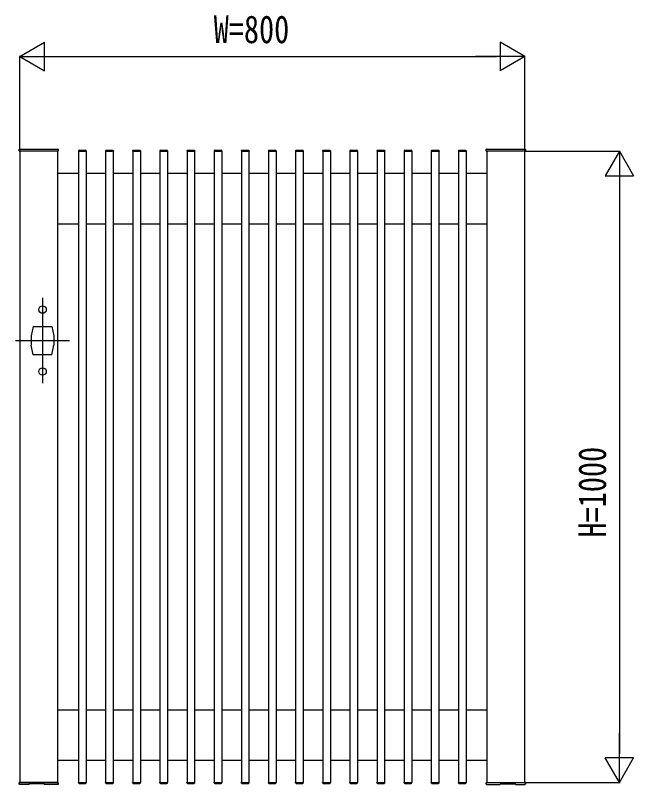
# Model space of a CAD drawing. Units: millimetres, scale not verified. Extents: x -4205 to 4205, y -2970 to 2970.
# Drawn here: x 388 to 1368, y 372 to 1590 of the extents above; entities that cross this region are included whole.
import ezdxf
from ezdxf.enums import TextEntityAlignment as Align

# ---------------------------------------------------------------- set-up
doc = ezdxf.new("R2010")
doc.units = ezdxf.units.MM
doc.header["$LTSCALE"] = 20
for name, color, linetype in [('0-1_USER1', 3, 'Continuous'), ('0-2_YKK_12', 2, 'Continuous'), ('0-3_YKK_A1', 4, 'Continuous'), ('0-4_YKK_D', 6, 'Continuous')]:
    doc.layers.add(name, color=color, linetype=linetype)
doc.styles.add('ＭＳ ゴシック', font='')
doc.styles.get('ＭＳ ゴシック').set_extended_font_data('MS Gothic')

msp = doc.modelspace()

# ---------------------------------------------------------------- linework, layer by layer
at = {"layer": '0-1_USER1'}
for p, q in [((488.02, 1375), (488.02, 375)), ((531.02, 1375), (531.02, 375))]:
    msp.add_line(p, q, dxfattribs=at)
at = {"layer": '0-2_YKK_12'}
for p, q in [((431.02, 1142.5), (431.02, 1007.5)), ((388.02, 1075), (474.02, 1075))]:
    msp.add_line(p, q, dxfattribs=at)
at = {"layer": '0-3_YKK_A1'}
for p, q in [((394.02, 1375.5), (394.02, 1377.5)), ((395.02, 1378.5), (455.02, 1378.5)), ((456.02, 1377.5), (456.02, 1375.5)), ((1134.02, 1375.5), (1134.02, 1377.5)), ((1135.02, 1378.5), (1195.02, 1378.5)), ((1196.02, 1377.5), (1196.02, 1375.5)), ((455.52, 1375), (394.52, 1375)), ((487.82, 1375.5), (487.82, 1375)), ((487.82, 1375), (500.22, 1375)), ((488.02, 1375), (500.02, 1375)), ((488.82, 1376.5), (499.22, 1376.5)), ((500.02, 1375), (500.02, 375)), ((500.22, 1375.5), (500.22, 1375)), ((530.82, 1375.5), (530.82, 1375)), ((530.82, 1375), (543.22, 1375)), ((531.02, 1375), (543.02, 1375)), ((531.82, 1376.5), (542.22, 1376.5)), ((543.02, 1375), (543.02, 375)), ((543.22, 1375.5), (543.22, 1375)), ((573.82, 1375.5), (573.82, 1375)), ((573.82, 1375), (586.22, 1375)), ((574.02, 1375), (574.02, 375)), ((574.02, 1375), (586.02, 1375)), ((574.82, 1376.5), (585.22, 1376.5)), ((586.02, 1375), (586.02, 375)), ((586.22, 1375.5), (586.22, 1375)), ((616.82, 1375.5), (616.82, 1375)), ((616.82, 1375), (629.22, 1375)), ((617.02, 1375), (617.02, 375)), ((617.02, 1375), (629.02, 1375)), ((617.82, 1376.5), (628.22, 1376.5)), ((629.02, 1375), (629.02, 375)), ((629.22, 1375.5), (629.22, 1375)), ((659.82, 1375.5), (659.82, 1375)), ((659.82, 1375), (672.22, 1375)), ((660.02, 1375), (660.02, 375)), ((660.02, 1375), (672.02, 1375)), ((660.82, 1376.5), (671.22, 1376.5)), ((672.02, 1375), (672.02, 375)), ((672.22, 1375.5), (672.22, 1375)), ((702.82, 1375.5), (702.82, 1375)), ((702.82, 1375), (715.22, 1375)), ((703.02, 1375), (703.02, 375)), ((703.02, 1375), (715.02, 1375)), ((703.82, 1376.5), (714.22, 1376.5)), ((715.02, 1375), (715.02, 375)), ((715.22, 1375.5), (715.22, 1375)), ((745.82, 1375.5), (745.82, 1375)), ((745.82, 1375), (758.22, 1375)), ((746.02, 1375), (746.02, 375)), ((746.02, 1375), (758.02, 1375)), ((746.82, 1376.5), (757.22, 1376.5)), ((758.02, 1375), (758.02, 375)), ((758.22, 1375.5), (758.22, 1375)), ((788.82, 1375.5), (788.82, 1375)), ((788.82, 1375), (801.22, 1375)), ((789.02, 1375), (789.02, 375)), ((789.02, 1375), (801.02, 1375)), ((789.82, 1376.5), (800.22, 1376.5)), ((801.02, 1375), (801.02, 375)), ((801.22, 1375.5), (801.22, 1375)), ((831.82, 1375.5), (831.82, 1375)), ((831.82, 1375), (844.22, 1375)), ((832.02, 1375), (832.02, 375)), ((832.02, 1375), (844.02, 1375)), ((832.82, 1376.5), (843.22, 1376.5)), ((844.02, 1375), (844.02, 375)), ((844.22, 1375.5), (844.22, 1375)), ((874.82, 1375.5), (874.82, 1375)), ((874.82, 1375), (887.22, 1375)), ((875.02, 1375), (875.02, 375)), ((875.02, 1375), (887.02, 1375)), ((875.82, 1376.5), (886.22, 1376.5)), ((887.02, 1375), (887.02, 375)), ((887.22, 1375.5), (887.22, 1375)), ((917.82, 1375.5), (917.82, 1375)), ((917.82, 1375), (930.22, 1375)), ((918.02, 1375), (918.02, 375)), ((918.02, 1375), (930.02, 1375)), ((918.82, 1376.5), (929.22, 1376.5)), ((930.02, 1375), (930.02, 375)), ((930.22, 1375.5), (930.22, 1375)), ((960.82, 1375.5), (960.82, 1375)), ((960.82, 1375), (973.22, 1375)), ((961.02, 1375), (961.02, 375)), ((961.02, 1375), (973.02, 1375)), ((961.82, 1376.5), (972.22, 1376.5)), ((973.02, 1375), (973.02, 375)), ((973.22, 1375.5), (973.22, 1375)), ((1003.82, 1375.5), (1003.82, 1375)), ((1003.82, 1375), (1016.22, 1375)), ((1004.02, 1375), (1004.02, 375)), ((1004.02, 1375), (1016.02, 1375)), ((1004.82, 1376.5), (1015.22, 1376.5)), ((1016.02, 1375), (1016.02, 375)), ((1016.22, 1375.5), (1016.22, 1375)), ((1046.82, 1375.5), (1046.82, 1375)), ((1046.82, 1375), (1059.22, 1375)), ((1047.02, 1375), (1047.02, 375)), ((1047.02, 1375), (1059.02, 1375)), ((1047.82, 1376.5), (1058.22, 1376.5)), ((1059.02, 1375), (1059.02, 375)), ((1059.22, 1375.5), (1059.22, 1375)), ((1089.82, 1375.5), (1089.82, 1375)), ((1089.82, 1375), (1102.22, 1375)), ((1090.02, 1375), (1090.02, 375)), ((1090.02, 1375), (1102.02, 1375)), ((1090.82, 1376.5), (1101.22, 1376.5)), ((1102.02, 1375), (1102.02, 375)), ((1102.22, 1375.5), (1102.22, 1375)), ((1195.52, 1375), (1134.52, 1375)), ((455.02, 1340), (488.02, 1340)), ((500.02, 1340), (531.02, 1340)), ((543.02, 1340), (574.02, 1340)), ((586.02, 1340), (617.02, 1340)), ((629.02, 1340), (660.02, 1340)), ((672.02, 1340), (703.02, 1340)), ((715.02, 1340), (746.02, 1340)), ((758.02, 1340), (789.02, 1340)), ((801.02, 1340), (832.02, 1340)), ((844.02, 1340), (875.02, 1340)), ((887.02, 1340), (918.02, 1340)), ((930.02, 1340), (961.02, 1340)), ((973.02, 1340), (1004.02, 1340)), ((1016.02, 1340), (1047.02, 1340)), ((1059.02, 1340), (1090.02, 1340)), ((1102.02, 1340), (1135.02, 1340)), ((455.02, 1260), (488.02, 1260)), ((500.02, 1260), (531.02, 1260)), ((543.02, 1260), (574.02, 1260)), ((586.02, 1260), (617.02, 1260)), ((629.02, 1260), (660.02, 1260)), ((672.02, 1260), (703.02, 1260)), ((715.02, 1260), (746.02, 1260)), ((758.02, 1260), (789.02, 1260)), ((801.02, 1260), (832.02, 1260)), ((844.02, 1260), (875.02, 1260)), ((887.02, 1260), (918.02, 1260)), ((930.02, 1260), (961.02, 1260)), ((973.02, 1260), (1004.02, 1260)), ((1016.02, 1260), (1047.02, 1260)), ((1059.02, 1260), (1090.02, 1260)), ((1102.02, 1260), (1135.02, 1260)), ((416.02, 1097.5), (413.02, 1082.5)), ((416.02, 1097.5), (446.02, 1097.5)), ((446.02, 1097.5), (449.02, 1082.5)), ((413.02, 1082.5), (413.02, 1067.5)), ((449.02, 1082.5), (449.02, 1067.5)), ((416.02, 1052.5), (413.02, 1067.5)), ((446.02, 1052.5), (449.02, 1067.5)), ((446.02, 1052.5), (416.02, 1052.5)), ((455.02, 490), (488.02, 490)), ((500.02, 490), (531.02, 490)), ((543.02, 490), (574.02, 490)), ((586.02, 490), (617.02, 490)), ((629.02, 490), (660.02, 490)), ((672.02, 490), (703.02, 490)), ((715.02, 490), (746.02, 490)), ((758.02, 490), (789.02, 490)), ((801.02, 490), (832.02, 490)), ((844.02, 490), (875.02, 490)), ((887.02, 490), (918.02, 490)), ((930.02, 490), (961.02, 490)), ((973.02, 490), (1004.02, 490)), ((1016.02, 490), (1047.02, 490)), ((1059.02, 490), (1090.02, 490)), ((1102.02, 490), (1135.02, 490)), ((455.02, 410), (488.02, 410)), ((500.02, 410), (531.02, 410)), ((543.02, 410), (574.02, 410)), ((586.02, 410), (617.02, 410)), ((629.02, 410), (660.02, 410)), ((672.02, 410), (703.02, 410)), ((715.02, 410), (746.02, 410)), ((758.02, 410), (789.02, 410)), ((801.02, 410), (832.02, 410)), ((844.02, 410), (875.02, 410)), ((887.02, 410), (918.02, 410)), ((930.02, 410), (961.02, 410)), ((973.02, 410), (1004.02, 410)), ((1016.02, 410), (1047.02, 410)), ((1059.02, 410), (1090.02, 410)), ((1102.02, 410), (1135.02, 410)), ((394.02, 374.47), (394.02, 374.41)), ((394.02, 374.41), (394.07, 373.52)), ((394.07, 372.44), (394.02, 373.48)), ((395.02, 375), (394.52, 375)), ((455.02, 375), (395.02, 375)), ((409.11, 371.5), (395.07, 371.5)), ((409.61, 372.07), (409.65, 372.76)), ((409.61, 371.97), (409.61, 372.07)), ((433.26, 372.82), (410.18, 372.83)), ((433.79, 372.75), (433.83, 371.97)), ((438.92, 371.5), (434.33, 371.5)), ((454.96, 371.5), (445.11, 371.5)), ((455.52, 375), (455.02, 375)), ((456.02, 373.48), (455.96, 372.44)), ((455.97, 373.52), (456.02, 374.41)), ((456.02, 374.41), (456.02, 374.47)), ((487.82, 375), (500.22, 375)), ((487.82, 374.5), (487.82, 375)), ((488.02, 375), (500.02, 375)), ((488.82, 373.5), (499.22, 373.5)), ((500.22, 374.5), (500.22, 375)), ((530.82, 375), (543.22, 375)), ((530.82, 374.5), (530.82, 375)), ((531.02, 375), (543.02, 375)), ((531.82, 373.5), (542.22, 373.5)), ((543.22, 374.5), (543.22, 375)), ((573.82, 375), (586.22, 375)), ((573.82, 374.5), (573.82, 375)), ((574.02, 375), (586.02, 375)), ((574.82, 373.5), (585.22, 373.5)), ((586.22, 374.5), (586.22, 375)), ((616.82, 375), (629.22, 375)), ((616.82, 374.5), (616.82, 375)), ((617.02, 375), (629.02, 375)), ((617.82, 373.5), (628.22, 373.5)), ((629.22, 374.5), (629.22, 375)), ((659.82, 375), (672.22, 375)), ((659.82, 374.5), (659.82, 375)), ((660.02, 375), (672.02, 375)), ((660.82, 373.5), (671.22, 373.5)), ((672.22, 374.5), (672.22, 375)), ((702.82, 375), (715.22, 375)), ((702.82, 374.5), (702.82, 375)), ((703.02, 375), (715.02, 375)), ((703.82, 373.5), (714.22, 373.5)), ((715.22, 374.5), (715.22, 375)), ((745.82, 375), (758.22, 375)), ((745.82, 374.5), (745.82, 375)), ((746.02, 375), (758.02, 375)), ((746.82, 373.5), (757.22, 373.5)), ((758.22, 374.5), (758.22, 375)), ((788.82, 375), (801.22, 375)), ((788.82, 374.5), (788.82, 375)), ((789.02, 375), (801.02, 375)), ((789.82, 373.5), (800.22, 373.5)), ((801.22, 374.5), (801.22, 375)), ((831.82, 375), (844.22, 375)), ((831.82, 374.5), (831.82, 375)), ((832.02, 375), (844.02, 375)), ((832.82, 373.5), (843.22, 373.5)), ((844.22, 374.5), (844.22, 375)), ((874.82, 375), (887.22, 375)), ((874.82, 374.5), (874.82, 375)), ((875.02, 375), (887.02, 375)), ((875.82, 373.5), (886.22, 373.5)), ((887.22, 374.5), (887.22, 375)), ((917.82, 375), (930.22, 375)), ((917.82, 374.5), (917.82, 375)), ((918.02, 375), (930.02, 375)), ((918.82, 373.5), (929.22, 373.5)), ((930.22, 374.5), (930.22, 375)), ((960.82, 375), (973.22, 375)), ((960.82, 374.5), (960.82, 375)), ((961.02, 375), (973.02, 375)), ((961.82, 373.5), (972.22, 373.5)), ((973.22, 374.5), (973.22, 375)), ((1003.82, 375), (1016.22, 375)), ((1003.82, 374.5), (1003.82, 375)), ((1004.02, 375), (1016.02, 375)), ((1004.82, 373.5), (1015.22, 373.5)), ((1016.22, 374.5), (1016.22, 375)), ((1046.82, 375), (1059.22, 375)), ((1046.82, 374.5), (1046.82, 375)), ((1047.02, 375), (1059.02, 375)), ((1047.82, 373.5), (1058.22, 373.5)), ((1059.22, 374.5), (1059.22, 375)), ((1089.82, 375), (1102.22, 375)), ((1089.82, 374.5), (1089.82, 375)), ((1090.02, 375), (1102.02, 375)), ((1090.82, 373.5), (1101.22, 373.5)), ((1102.22, 374.5), (1102.22, 375)), ((1134.02, 374.41), (1134.02, 374.47)), ((1134.07, 373.52), (1134.02, 374.41)), ((1134.02, 373.48), (1134.07, 372.44)), ((1134.52, 375), (1135.02, 375)), ((1135.02, 375), (1195.02, 375)), ((1135.08, 371.5), (1144.93, 371.5)), ((1151.12, 371.5), (1155.71, 371.5)), ((1156.25, 372.75), (1156.21, 371.97)), ((1156.78, 372.82), (1179.86, 372.83)), ((1180.43, 372.07), (1180.39, 372.76)), ((1180.43, 371.97), (1180.43, 372.07)), ((1180.93, 371.5), (1194.97, 371.5)), ((1195.02, 375), (1195.52, 375)), ((1195.96, 372.44), (1196.02, 373.48)), ((1196.02, 374.41), (1195.97, 373.52)), ((1196.02, 374.47), (1196.02, 374.41))]:
    msp.add_line(p, q, dxfattribs=at)
for points in [[(395.02, 1375), (395.02, 375), (455.02, 375), (455.02, 1375)], [(1135.02, 1375), (1135.02, 375), (1195.02, 375), (1195.02, 1375)]]:
    msp.add_lwpolyline(points, close=True, dxfattribs=at)
for points in [[(394.02, 373.47), (394.02, 373.58), (394.02, 373.92), (394.02, 374.47)], [(394.07, 373.52), (394.07, 373.15), (394.07, 372.85), (394.07, 372.64), (394.07, 372.49), (394.07, 372.47)], [(395.07, 371.52), (394.92, 371.53), (394.77, 371.57), (394.63, 371.64), (394.5, 371.72), (394.38, 371.83), (394.28, 371.95), (394.21, 372.08), (394.15, 372.22), (394.12, 372.34), (394.11, 372.4)], [(410.18, 372.82), (410.01, 372.82), (409.84, 372.81), (409.69, 372.8), (409.57, 372.78), (409.47, 372.76), (409.44, 372.75)], [(433.26, 372.82), (433.26, 372.82), (433.26, 372.82)], [(433.26, 372.82), (433.26, 372.82), (433.26, 372.82)], [(433.99, 372.75), (433.97, 372.76), (433.9, 372.77), (433.8, 372.79), (433.68, 372.8), (433.55, 372.81), (433.41, 372.82), (433.26, 372.82)], [(445.11, 371.5), (445.08, 371.5), (444.95, 371.51), (444.75, 371.51), (444.47, 371.52), (444.12, 371.53), (443.72, 371.54), (443.27, 371.55), (442.78, 371.56), (442.27, 371.56), (441.76, 371.56), (441.25, 371.56), (440.77, 371.55), (440.31, 371.54), (439.91, 371.53), (439.56, 371.52), (439.28, 371.51), (439.08, 371.51), (438.95, 371.5), (438.92, 371.5)], [(441.69, 371.56), (441.9, 371.56), (442.12, 371.56)], [(455.93, 372.39), (455.91, 372.3), (455.87, 372.16), (455.8, 372.01), (455.7, 371.87), (455.58, 371.75), (455.45, 371.66), (455.3, 371.58), (455.13, 371.53), (454.97, 371.52)], [(455.97, 372.45), (455.97, 372.45), (455.97, 372.51), (455.97, 372.67), (455.97, 372.92), (455.97, 373.52), (455.97, 373.52)], [(456.02, 374.47), (456.02, 373.92), (456.02, 373.58), (456.02, 373.47)], [(1134.02, 374.47), (1134.02, 373.92), (1134.02, 373.58), (1134.02, 373.47)], [(1134.07, 372.45), (1134.07, 372.45), (1134.07, 372.51), (1134.07, 372.67), (1134.07, 372.92), (1134.07, 373.52), (1134.07, 373.52)], [(1134.11, 372.39), (1134.13, 372.3), (1134.17, 372.16), (1134.24, 372.01), (1134.34, 371.87), (1134.46, 371.75), (1134.59, 371.66), (1134.74, 371.58), (1134.91, 371.53), (1135.07, 371.52)], [(1144.93, 371.5), (1144.96, 371.5), (1145.09, 371.51), (1145.29, 371.51), (1145.57, 371.52), (1145.92, 371.53), (1146.32, 371.54), (1146.77, 371.55), (1147.26, 371.56), (1147.77, 371.56), (1148.28, 371.56), (1148.79, 371.56), (1149.27, 371.55), (1149.73, 371.54), (1150.13, 371.53), (1150.48, 371.52), (1150.76, 371.51), (1150.96, 371.51), (1151.09, 371.5), (1151.12, 371.5)], [(1148.35, 371.56), (1148.14, 371.56), (1147.92, 371.56)], [(1156.05, 372.75), (1156.07, 372.76), (1156.14, 372.77), (1156.24, 372.79), (1156.36, 372.8), (1156.49, 372.81), (1156.63, 372.82), (1156.78, 372.82)], [(1156.78, 372.82), (1156.78, 372.82), (1156.78, 372.82)], [(1156.78, 372.82), (1156.78, 372.82), (1156.78, 372.82)], [(1179.86, 372.82), (1180.03, 372.82), (1180.2, 372.81), (1180.35, 372.8), (1180.47, 372.78), (1180.56, 372.76), (1180.6, 372.75)], [(1194.97, 371.52), (1195.12, 371.53), (1195.27, 371.57), (1195.41, 371.64), (1195.54, 371.72), (1195.66, 371.83), (1195.76, 371.95), (1195.83, 372.08), (1195.89, 372.22), (1195.92, 372.34), (1195.93, 372.4)], [(1195.97, 373.52), (1195.97, 373.15), (1195.97, 372.85), (1195.97, 372.64), (1195.97, 372.49), (1195.97, 372.47)], [(1196.02, 373.47), (1196.02, 373.58), (1196.02, 373.92), (1196.02, 374.47)]]:
    msp.add_lwpolyline(points, dxfattribs=at)
for centre in [(431.02, 1124), (431.02, 1026)]:
    msp.add_circle(centre, 6, dxfattribs=at)
for centre, radius, start, end in [((395.02, 1377.5), 1, 90, 180), ((455.02, 1377.5), 1, 0, 90), ((1135.02, 1377.5), 1, 90, 180), ((1195.02, 1377.5), 1, 0, 90), ((394.52, 1375.5), 0.5, 180, 270), ((455.52, 1375.5), 0.5, 270, 0), ((488.82, 1375.5), 1, 90, 180), ((499.22, 1375.5), 1, 0, 90), ((531.82, 1375.5), 1, 90, 180), ((542.22, 1375.5), 1, 0, 90), ((574.82, 1375.5), 1, 90, 180), ((585.22, 1375.5), 1, 0, 90), ((617.82, 1375.5), 1, 90, 180), ((628.22, 1375.5), 1, 0, 90), ((660.82, 1375.5), 1, 90, 180), ((671.22, 1375.5), 1, 0, 90), ((703.82, 1375.5), 1, 90, 180), ((714.22, 1375.5), 1, 0, 90), ((746.82, 1375.5), 1, 90, 180), ((757.22, 1375.5), 1, 0, 90), ((789.82, 1375.5), 1, 90, 180), ((800.22, 1375.5), 1, 0, 90), ((832.82, 1375.5), 1, 90, 180), ((843.22, 1375.5), 1, 0, 90), ((875.82, 1375.5), 1, 90, 180), ((886.22, 1375.5), 1, 0, 90), ((918.82, 1375.5), 1, 90, 180), ((929.22, 1375.5), 1, 0, 90), ((961.82, 1375.5), 1, 90, 180), ((972.22, 1375.5), 1, 0, 90), ((1004.82, 1375.5), 1, 90, 180), ((1015.22, 1375.5), 1, 0, 90), ((1047.82, 1375.5), 1, 90, 180), ((1058.22, 1375.5), 1, 0, 90), ((1090.82, 1375.5), 1, 90, 180), ((1101.22, 1375.5), 1, 0, 90), ((1134.52, 1375.5), 0.5, 180, 270), ((1195.52, 1375.5), 0.5, 270, 0), ((394.52, 374.5), 0.5, 90, 183), ((409.11, 372), 0.5, 270.59375, 357), ((434.33, 372), 0.5, 183, 269.48495), ((455.52, 374.5), 0.5, 357, 90), ((488.82, 374.5), 1, 180, 270), ((499.22, 374.5), 1, 270, 0), ((531.82, 374.5), 1, 180, 270), ((542.22, 374.5), 1, 270, 0), ((574.82, 374.5), 1, 180, 270), ((585.22, 374.5), 1, 270, 0), ((617.82, 374.5), 1, 180, 270), ((628.22, 374.5), 1, 270, 0), ((660.82, 374.5), 1, 180, 270), ((671.22, 374.5), 1, 270, 0), ((703.82, 374.5), 1, 180, 270), ((714.22, 374.5), 1, 270, 0), ((746.82, 374.5), 1, 180, 270), ((757.22, 374.5), 1, 270, 0), ((789.82, 374.5), 1, 180, 270), ((800.22, 374.5), 1, 270, 0), ((832.82, 374.5), 1, 180, 270), ((843.22, 374.5), 1, 270, 0), ((875.82, 374.5), 1, 180, 270), ((886.22, 374.5), 1, 270, 0), ((918.82, 374.5), 1, 180, 270), ((929.22, 374.5), 1, 270, 0), ((961.82, 374.5), 1, 180, 270), ((972.22, 374.5), 1, 270, 0), ((1004.82, 374.5), 1, 180, 270), ((1015.22, 374.5), 1, 270, 0), ((1047.82, 374.5), 1, 180, 270), ((1058.22, 374.5), 1, 270, 0), ((1090.82, 374.5), 1, 180, 270), ((1101.22, 374.5), 1, 270, 0), ((1134.52, 374.5), 0.5, 90, 183), ((1155.71, 372), 0.5, 270.51505, 357), ((1180.93, 372), 0.5, 183, 269.40625), ((1195.52, 374.5), 0.5, 357, 90)]:
    msp.add_arc(centre, radius, start, end, dxfattribs=at)
at = {"layer": '0-4_YKK_D'}
for p, q in [((395.02, 1525), (433.99, 1547.5)), ((433.99, 1502.5), (433.99, 1547.5)), ((1195.02, 1525), (1156.05, 1547.5)), ((1156.05, 1547.5), (1156.05, 1502.5)), ((395.02, 1376), (395.02, 1526)), ((395.02, 1525), (433.99, 1502.5)), ((395.02, 1525), (472.96, 1525)), ((440.02, 1525), (1150.02, 1525)), ((1195.02, 1525), (1117.08, 1525)), ((1195.02, 1525), (1156.05, 1502.5)), ((1195.02, 1376), (1195.02, 1526)), ((1196.02, 1375), (1346.02, 1375)), ((1345.02, 1375), (1322.52, 1336.03)), ((1345.02, 1375), (1367.52, 1336.03)), ((1345.02, 1375), (1345.02, 1297.06)), ((1322.52, 1336.03), (1367.52, 1336.03)), ((1345.02, 1330), (1345.02, 420)), ((1345.02, 375), (1345.02, 452.94)), ((1345.02, 375), (1322.52, 413.97)), ((1367.52, 413.97), (1322.52, 413.97)), ((1345.02, 375), (1367.52, 413.97)), ((1196.02, 375), (1346.02, 375))]:
    msp.add_line(p, q, dxfattribs=at)

# ---------------------------------------------------------------- texts
at = {"layer": '0-4_YKK_D', "style": 'ＭＳ ゴシック', "width": 0.8}
msp.add_text('W=800', height=43.99, dxfattribs=at).set_placement((702.22, 1533), align=Align.BOTTOM_LEFT)
msp.add_text('H=1000', height=43.99, rotation=90, dxfattribs=at).set_placement((1337.02, 763), align=Align.BOTTOM_LEFT)

doc.saveas('drawing.dxf')
